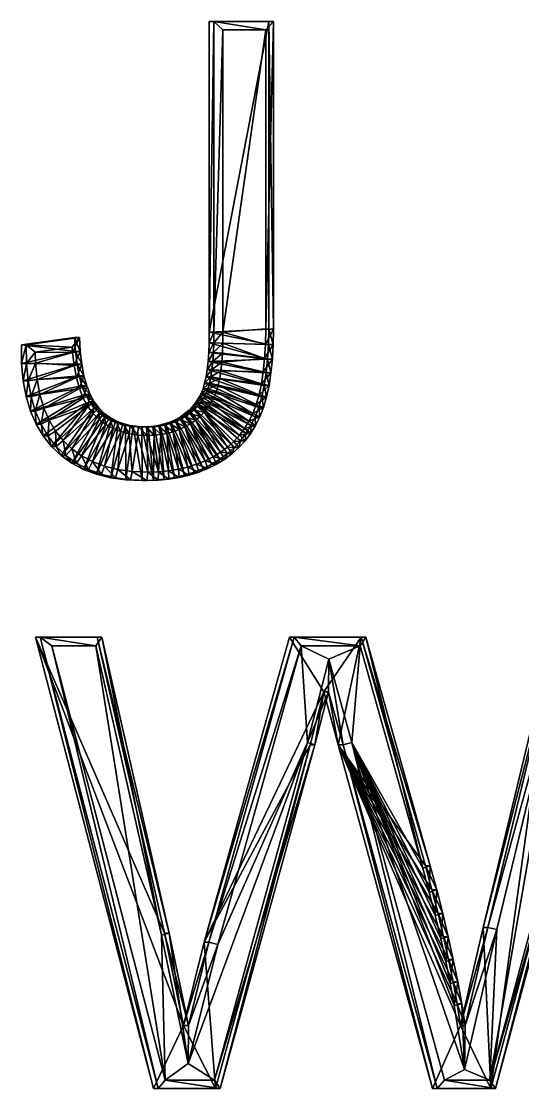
# Model space of a CAD drawing. Header units: metres. Extents: x -136 to 55, y -57 to 41.
# Drawn here: x -5.48 to 10.07, y 7.23 to 40.32 of the extents above; entities that cross this region are included whole.
import ezdxf

# ---------------------------------------------------------------- set-up
doc = ezdxf.new("R2010")
doc.units = ezdxf.units.M
doc.layers.get('0').update_dxf_attribs({"true_color": 0x57e057})

msp = doc.modelspace()

# ---------------------------------------------------------------- meshes
at = {"color": 74, "true_color": 0x58b11a}
mesh = msp.add_polyface(dxfattribs=at)
corners = [(2.188, 30.297, -0.37), (2.197, 30.782, -0.371), (2.334, 30.297, 1.152), (2.343, 30.782, 1.151), (2.197, 40.321, -0.371), (2.343, 40.321, 1.151), (0.349, 40.321, -0.193), (0.496, 40.321, 1.329), (0.349, 30.683, -0.193), (0.496, 30.683, 1.329), (0.345, 30.353, -0.192), (0.492, 30.353, 1.329), (2.334, 30.297, 1.152), (2.343, 30.782, 1.151), (2.343, 40.321, 1.151), (0.496, 40.321, 1.329), (0.496, 30.683, 1.329), (0.492, 30.353, 1.329), (2.095, 30.306, 1.394), (2.103, 30.785, 1.393), (2.103, 40.059, 1.393), (0.777, 40.059, 1.521), (0.777, 30.682, 1.521), (0.773, 30.346, 1.521)]
mesh.append_faces([[corners[k] for k in face] for face in [(4, 8, 6)]], dxfattribs={"vtx0": -1, "color": 74})
mesh.append_faces([[corners[k] for k in face] for face in [(1, 8, 4), (0, 8, 1)]], dxfattribs={"vtx0": -1, "vtx1": -1, "color": 74})
mesh.append_faces([[corners[k] for k in face] for face in [(18, 22, 23)]], dxfattribs={"vtx0": -1, "vtx2": -1, "color": 74})
mesh.append_faces([[corners[k] for k in face] for face in [(0, 1, 2), (1, 4, 3), (4, 6, 5), (6, 8, 7), (8, 10, 9), (2, 3, 12), (3, 5, 13), (5, 7, 14), (7, 9, 15), (9, 11, 16), (12, 13, 18), (13, 14, 19), (14, 15, 20), (15, 16, 21), (16, 17, 22)]], dxfattribs={"vtx1": -1, "color": 74})
mesh.append_faces([[corners[k] for k in face] for face in [(19, 20, 22), (18, 19, 22)]], dxfattribs={"vtx1": -1, "vtx2": -1, "color": 74})
mesh.append_faces([[corners[k] for k in face] for face in [(1, 3, 2), (4, 5, 3), (6, 7, 5), (8, 9, 7), (10, 11, 9), (3, 13, 12), (5, 14, 13), (7, 15, 14), (9, 16, 15), (11, 17, 16), (13, 19, 18), (14, 20, 19), (15, 21, 20), (16, 22, 21), (17, 23, 22), (20, 21, 22)]], dxfattribs={"vtx2": -1, "color": 74})
mesh = msp.add_polyface(dxfattribs=at)
corners = [(2.162, 29.843, -0.367), (2.188, 30.297, -0.37), (2.309, 29.843, 1.154), (2.334, 30.297, 1.152), (0.345, 30.353, -0.192), (0.334, 30.049, -0.191), (0.492, 30.353, 1.329), (0.48, 30.049, 1.33), (0.314, 29.773, -0.189), (-3.795, 30.082, 0.206), (-3.824, 30.517, 0.209), (-3.649, 30.082, 1.728), (-3.677, 30.517, 1.731), (-5.476, 30.288, 0.368), (-5.329, 30.288, 1.89), (-5.466, 29.713, 0.367), (2.309, 29.843, 1.154), (2.334, 30.297, 1.152), (0.492, 30.353, 1.329), (0.48, 30.049, 1.33), (0.461, 29.773, 1.332), (-3.649, 30.082, 1.728), (-3.677, 30.517, 1.731), (-5.329, 30.288, 1.89), (-5.319, 29.713, 1.889), (2.069, 29.864, 1.397), (2.095, 30.306, 1.394), (0.773, 30.346, 1.521), (0.761, 30.035, 1.522), (-3.888, 30.057, 1.97), (-3.898, 30.219, 1.971), (-5.044, 30.06, 2.081), (-5.319, 29.713, 1.889), (0.349, 30.683, -0.193)]
mesh.append_faces([[corners[k] for k in face] for face in [(9, 13, 10)]], dxfattribs={"vtx0": -1, "color": 74})
mesh.append_faces([[corners[k] for k in face] for face in [(0, 4, 1)]], dxfattribs={"vtx0": -1, "vtx1": -1, "color": 74})
mesh.append_faces([[corners[k] for k in face] for face in [(25, 27, 28), (9, 15, 13), (1, 4, 33), (0, 5, 4)]], dxfattribs={"vtx0": -1, "vtx2": -1, "color": 74})
mesh.append_faces([[corners[k] for k in face] for face in [(0, 1, 2), (4, 5, 6), (5, 8, 7), (9, 10, 11), (10, 13, 12), (13, 15, 14), (2, 3, 16), (6, 7, 18), (7, 20, 19), (11, 12, 21), (12, 14, 22), (14, 24, 23), (16, 17, 25), (18, 19, 27), (21, 22, 29), (22, 23, 30), (23, 32, 31)]], dxfattribs={"vtx1": -1, "color": 74})
mesh.append_faces([[corners[k] for k in face] for face in [(25, 26, 27)]], dxfattribs={"vtx1": -1, "vtx2": -1, "color": 74})
mesh.append_faces([[corners[k] for k in face] for face in [(1, 3, 2), (5, 7, 6), (10, 12, 11), (13, 14, 12), (3, 17, 16), (7, 19, 18), (12, 22, 21), (14, 23, 22), (17, 26, 25), (19, 28, 27), (22, 30, 29), (23, 31, 30), (29, 30, 31)]], dxfattribs={"vtx2": -1, "color": 74})
mesh = msp.add_polyface(dxfattribs=at)
corners = [(-5.466, 29.713, 0.367), (-5.415, 29.179, 0.362), (-5.319, 29.713, 1.889), (-5.268, 29.179, 1.884), (0.314, 29.773, -0.189), (0.287, 29.522, -0.187), (0.461, 29.773, 1.332), (0.252, 29.299, -0.183), (0.433, 29.522, 1.335), (0.398, 29.299, 1.338), (0.209, 29.102, -0.179), (0.355, 29.102, 1.342), (-3.681, 29.335, 0.195), (-3.534, 29.335, 1.717), (-3.448, 29.023, 1.708), (-3.748, 29.688, 0.202), (-3.601, 29.688, 1.723), (-3.795, 30.082, 0.206), (-3.649, 30.082, 1.728), (-5.329, 30.288, 1.89), (-5.319, 29.713, 1.889), (-5.268, 29.179, 1.884), (-3.534, 29.335, 1.717), (-3.448, 29.023, 1.708), (-3.601, 29.688, 1.723), (-3.649, 30.082, 1.728), (-5.329, 30.288, 1.89), (-5.038, 29.728, 2.081), (-4.989, 29.217, 2.076), (-3.767, 29.275, 1.959), (-3.675, 28.94, 1.95), (-3.838, 29.647, 1.965), (-3.888, 30.057, 1.97), (-5.044, 30.06, 2.081)]
mesh.append_faces([[corners[k] for k in face] for face in [(15, 0, 17), (12, 1, 15)]], dxfattribs={"vtx0": -1, "vtx1": -1, "color": 74})
mesh.append_faces([[corners[k] for k in face] for face in [(32, 33, 27), (31, 27, 28), (15, 1, 0)]], dxfattribs={"vtx0": -1, "vtx2": -1, "color": 74})
mesh.append_faces([[corners[k] for k in face] for face in [(0, 1, 2), (4, 5, 6), (5, 7, 8), (7, 10, 9), (12, 15, 13), (15, 17, 16), (2, 3, 20), (13, 16, 22), (16, 18, 24), (20, 21, 27), (22, 24, 29), (24, 25, 31)]], dxfattribs={"vtx1": -1, "color": 74})
mesh.append_faces([[corners[k] for k in face] for face in [(31, 32, 27), (29, 31, 28)]], dxfattribs={"vtx1": -1, "vtx2": -1, "color": 74})
mesh.append_faces([[corners[k] for k in face] for face in [(1, 3, 2), (7, 9, 8), (10, 11, 9), (12, 13, 14), (15, 16, 13), (17, 18, 16), (0, 2, 19), (3, 21, 20), (13, 22, 23), (16, 24, 22), (18, 25, 24), (2, 20, 26), (21, 28, 27), (22, 29, 30), (24, 31, 29), (25, 32, 31), (20, 27, 33)]], dxfattribs={"vtx2": -1, "color": 74})
mesh = msp.add_polyface(dxfattribs=at)
corners = [(2.119, 29.422, -0.363), (2.265, 29.422, 1.158), (2.205, 29.033, 1.164), (2.162, 29.843, -0.367), (2.309, 29.843, 1.154), (0.314, 29.773, -0.189), (0.461, 29.773, 1.332), (0.48, 30.049, 1.33), (0.287, 29.522, -0.187), (0.433, 29.522, 1.335), (2.205, 29.033, 1.164), (2.265, 29.422, 1.158), (2.309, 29.843, 1.154), (0.461, 29.773, 1.332), (0.48, 30.049, 1.33), (0.433, 29.522, 1.335), (0.398, 29.299, 1.338), (0.398, 29.299, 1.338), (0.355, 29.102, 1.342), (0.355, 29.102, 1.342), (1.969, 29.082, 1.406), (2.027, 29.456, 1.401), (2.069, 29.864, 1.397), (0.761, 30.035, 1.522), (0.741, 29.749, 1.524), (0.713, 29.488, 1.527), (0.676, 29.25, 1.531), (0.334, 30.049, -0.191), (2.058, 29.033, -0.357), (0.252, 29.299, -0.183)]
mesh.append_faces([[corners[k] for k in face] for face in [(0, 5, 3), (28, 8, 0)]], dxfattribs={"vtx0": -1, "vtx1": -1, "color": 74})
mesh.append_faces([[corners[k] for k in face] for face in [(22, 23, 24), (21, 24, 25), (20, 25, 26), (3, 5, 27), (0, 8, 5), (28, 29, 8)]], dxfattribs={"vtx0": -1, "vtx2": -1, "color": 74})
mesh.append_faces([[corners[k] for k in face] for face in [(0, 3, 1), (2, 1, 10), (1, 4, 11), (6, 9, 13), (9, 16, 15), (16, 18, 17), (10, 11, 20), (11, 12, 21), (14, 13, 23), (13, 15, 24), (15, 17, 25), (17, 19, 26)]], dxfattribs={"vtx1": -1, "color": 74})
mesh.append_faces([[corners[k] for k in face] for face in [(21, 22, 24), (20, 21, 25)]], dxfattribs={"vtx1": -1, "vtx2": -1, "color": 74})
mesh.append_faces([[corners[k] for k in face] for face in [(0, 1, 2), (3, 4, 1), (5, 6, 7), (8, 9, 6), (1, 11, 10), (4, 12, 11), (6, 13, 14), (9, 15, 13), (16, 17, 15), (18, 19, 17), (11, 21, 20), (12, 22, 21), (13, 24, 23), (15, 25, 24), (17, 26, 25)]], dxfattribs={"vtx2": -1, "color": 74})
mesh = msp.add_polyface(dxfattribs=at)
corners = [(-5.415, 29.179, 0.362), (-5.322, 28.688, 0.353), (-5.268, 29.179, 1.884), (-5.176, 28.688, 1.875), (-5.188, 28.239, 0.34), (-5.042, 28.239, 1.862), (-5.013, 27.831, 0.324), (-3.49, 28.752, 0.177), (-3.595, 29.023, 0.187), (-3.343, 28.752, 1.698), (-3.448, 29.023, 1.708), (-3.681, 29.335, 0.195), (-5.268, 29.179, 1.884), (-5.176, 28.688, 1.875), (-5.042, 28.239, 1.862), (-4.866, 27.831, 1.845), (-3.534, 29.335, 1.717), (-3.448, 29.023, 1.708), (-4.989, 29.217, 2.076), (-4.901, 28.75, 2.068), (-4.775, 28.329, 2.056), (-4.866, 27.831, 1.845), (-4.613, 27.951, 2.04), (-3.343, 28.752, 1.698), (-3.559, 28.641, 1.939), (-3.418, 28.379, 1.925), (-3.675, 28.94, 1.95), (-3.534, 29.335, 1.717), (-3.767, 29.275, 1.959), (-3.366, 28.522, 0.165)]
mesh.append_faces([[corners[k] for k in face] for face in [(8, 1, 11), (7, 4, 8), (29, 6, 7)]], dxfattribs={"vtx0": -1, "vtx1": -1, "color": 74})
mesh.append_faces([[corners[k] for k in face] for face in [(28, 18, 19), (26, 19, 20), (24, 20, 22), (11, 1, 0), (8, 4, 1), (7, 6, 4)]], dxfattribs={"vtx0": -1, "vtx2": -1, "color": 74})
mesh.append_faces([[corners[k] for k in face] for face in [(0, 1, 2), (1, 4, 3), (4, 6, 5), (7, 8, 9), (8, 11, 10), (2, 3, 12), (3, 5, 13), (5, 15, 14), (10, 16, 17), (12, 13, 18), (13, 14, 19), (14, 21, 20), (23, 17, 24), (17, 27, 26)]], dxfattribs={"vtx1": -1, "color": 74})
mesh.append_faces([[corners[k] for k in face] for face in [(26, 28, 19), (24, 26, 20), (25, 24, 22)]], dxfattribs={"vtx1": -1, "vtx2": -1, "color": 74})
mesh.append_faces([[corners[k] for k in face] for face in [(1, 3, 2), (4, 5, 3), (8, 10, 9), (3, 13, 12), (5, 14, 13), (13, 19, 18), (14, 20, 19), (21, 22, 20), (23, 24, 25), (17, 26, 24)]], dxfattribs={"vtx2": -1, "color": 74})
mesh = msp.add_polyface(dxfattribs=at)
corners = [(0.209, 29.102, -0.179), (0.158, 28.932, -0.174), (0.355, 29.102, 1.342), (0.305, 28.932, 1.347), (0.097, 28.78, -0.168), (0.244, 28.78, 1.353), (0.023, 28.637, -0.161), (0.17, 28.637, 1.36), (-0.063, 28.504, -0.153), (0.083, 28.504, 1.368), (-0.163, 28.38, -0.143), (-0.017, 28.38, 1.378), (0.355, 29.102, 1.342), (0.305, 28.932, 1.347), (0.244, 28.78, 1.353), (0.17, 28.637, 1.36), (0.083, 28.504, 1.368), (-0.017, 28.38, 1.378), (-0.129, 28.265, 1.389), (0.629, 29.036, 1.535), (0.676, 29.25, 1.531), (0.572, 28.845, 1.541), (0.502, 28.67, 1.547), (0.416, 28.505, 1.556), (0.315, 28.35, 1.565), (0.199, 28.205, 1.577), (-0.129, 28.265, 1.389), (0.069, 28.072, 1.589), (-0.254, 28.16, 1.401), (-0.075, 27.951, 1.603), (1.642, 27.795, -0.317), (1.49, 27.548, -0.303)]
mesh.append_faces([[corners[k] for k in face] for face in [(30, 6, 4), (31, 8, 6)]], dxfattribs={"vtx0": -1, "vtx2": -1, "color": 74})
mesh.append_faces([[corners[k] for k in face] for face in [(0, 1, 2), (1, 4, 3), (4, 6, 5), (6, 8, 7), (8, 10, 9), (2, 3, 12), (3, 5, 13), (5, 7, 14), (7, 9, 15), (9, 11, 16), (11, 18, 17), (12, 13, 19), (13, 14, 21), (14, 15, 22), (15, 16, 23), (16, 17, 24), (17, 26, 25)]], dxfattribs={"vtx1": -1, "color": 74})
mesh.append_faces([[corners[k] for k in face] for face in [(1, 3, 2), (4, 5, 3), (6, 7, 5), (8, 9, 7), (10, 11, 9), (3, 13, 12), (5, 14, 13), (7, 15, 14), (9, 16, 15), (11, 17, 16), (12, 19, 20), (13, 21, 19), (14, 22, 21), (15, 23, 22), (16, 24, 23), (17, 25, 24), (26, 27, 25), (28, 29, 27)]], dxfattribs={"vtx2": -1, "color": 74})
mesh = msp.add_polyface(dxfattribs=at)
corners = [(1.773, 28.061, -0.33), (1.885, 28.353, -0.341), (1.919, 28.061, 1.192), (2.032, 28.353, 1.181), (1.98, 28.677, -0.35), (2.127, 28.677, 1.172), (2.058, 29.033, -0.357), (2.205, 29.033, 1.164), (2.119, 29.422, -0.363), (1.919, 28.061, 1.192), (2.032, 28.353, 1.181), (2.127, 28.677, 1.172), (2.205, 29.033, 1.164), (1.701, 28.167, 1.432), (1.581, 27.922, 1.444), (1.806, 28.437, 1.422), (1.895, 28.742, 1.413), (1.969, 29.082, 1.406), (0.676, 29.25, 1.531), (0.629, 29.036, 1.535), (0.572, 28.845, 1.541), (0.502, 28.67, 1.547), (0.416, 28.505, 1.556), (1.442, 27.695, 1.457), (0.315, 28.35, 1.565), (0.252, 29.299, -0.183), (0.209, 29.102, -0.179), (0.158, 28.932, -0.174), (0.097, 28.78, -0.168), (1.642, 27.795, -0.317)]
mesh.append_faces([[corners[k] for k in face] for face in [(4, 25, 6), (1, 26, 4), (0, 27, 1), (29, 28, 0)]], dxfattribs={"vtx0": -1, "vtx1": -1, "color": 74})
mesh.append_faces([[corners[k] for k in face] for face in [(16, 18, 19), (15, 19, 20), (13, 20, 21), (14, 21, 22), (23, 22, 24), (4, 26, 25), (1, 27, 26), (0, 28, 27)]], dxfattribs={"vtx0": -1, "vtx2": -1, "color": 74})
mesh.append_faces([[corners[k] for k in face] for face in [(0, 1, 2), (1, 4, 3), (4, 6, 5), (6, 8, 7), (2, 3, 9), (3, 5, 10), (5, 7, 11), (9, 10, 13), (10, 11, 15), (11, 12, 16)]], dxfattribs={"vtx1": -1, "color": 74})
mesh.append_faces([[corners[k] for k in face] for face in [(16, 17, 18), (15, 16, 19), (13, 15, 20), (14, 13, 21), (23, 14, 22)]], dxfattribs={"vtx1": -1, "vtx2": -1, "color": 74})
mesh.append_faces([[corners[k] for k in face] for face in [(1, 3, 2), (4, 5, 3), (6, 7, 5), (3, 10, 9), (5, 11, 10), (7, 12, 11), (9, 13, 14), (10, 15, 13), (11, 16, 15), (12, 17, 16)]], dxfattribs={"vtx2": -1, "color": 74})
mesh = msp.add_polyface(dxfattribs=at)
corners = [(-0.163, 28.38, -0.143), (-0.275, 28.265, -0.133), (-0.017, 28.38, 1.378), (-0.129, 28.265, 1.389), (-0.401, 28.16, -0.121), (-0.254, 28.16, 1.401), (-0.539, 28.064, -0.107), (-0.392, 28.064, 1.414), (-2.883, 28.045, 0.119), (-3.061, 28.177, 0.136), (-2.737, 28.045, 1.64), (-2.915, 28.177, 1.657), (-3.222, 28.333, 0.151), (-3.076, 28.333, 1.673), (-3.366, 28.522, 0.165), (-3.219, 28.522, 1.686), (-3.49, 28.752, 0.177), (-3.343, 28.752, 1.698), (-0.129, 28.265, 1.389), (-0.017, 28.38, 1.378), (-0.254, 28.16, 1.401), (-0.392, 28.064, 1.414), (-0.541, 27.979, 1.429), (-2.737, 28.045, 1.64), (-2.915, 28.177, 1.657), (-3.076, 28.333, 1.673), (-3.219, 28.522, 1.686), (-3.343, 28.752, 1.698), (-3.448, 29.023, 1.708), (-3.448, 29.023, 1.708), (0.069, 28.072, 1.589), (-0.075, 27.951, 1.603), (-3.063, 27.976, 1.891), (-3.25, 28.158, 1.909), (-3.418, 28.379, 1.925)]
mesh.append_faces([[corners[k] for k in face] for face in [(0, 1, 2), (1, 4, 3), (4, 6, 5), (8, 9, 10), (9, 12, 11), (12, 14, 13), (14, 16, 15), (3, 5, 18), (5, 7, 20), (7, 22, 21), (10, 11, 23), (11, 13, 24), (13, 15, 25), (15, 17, 26), (17, 28, 27), (18, 20, 30), (20, 21, 31), (24, 25, 32), (25, 26, 33), (26, 27, 34)]], dxfattribs={"vtx1": -1, "color": 74})
mesh.append_faces([[corners[k] for k in face] for face in [(1, 3, 2), (4, 5, 3), (6, 7, 5), (9, 11, 10), (12, 13, 11), (14, 15, 13), (16, 17, 15), (3, 18, 19), (5, 20, 18), (7, 21, 20), (11, 24, 23), (13, 25, 24), (15, 26, 25), (17, 27, 26), (28, 29, 27), (25, 33, 32), (26, 34, 33)]], dxfattribs={"vtx2": -1, "color": 74})
mesh = msp.add_polyface(dxfattribs=at)
corners = [(-5.013, 27.831, 0.324), (-4.866, 27.831, 1.845), (-5.042, 28.239, 1.862), (-4.796, 27.466, 0.303), (-4.65, 27.466, 1.824), (-4.538, 27.143, 0.278), (-4.392, 27.143, 1.799), (-4.242, 26.862, 0.249), (-4.095, 26.862, 1.771), (-3.91, 26.624, 0.217), (-3.764, 26.624, 1.739), (-3.544, 26.43, 0.182), (-4.866, 27.831, 1.845), (-5.042, 28.239, 1.862), (-4.65, 27.466, 1.824), (-4.392, 27.143, 1.799), (-4.095, 26.862, 1.771), (-3.764, 26.624, 1.739), (-3.397, 26.43, 1.704), (-4.613, 27.951, 2.04), (-4.414, 27.616, 2.021), (-4.179, 27.321, 1.998), (-3.908, 27.065, 1.972), (-3.606, 26.848, 1.943), (-3.418, 28.379, 1.925), (-3.25, 28.158, 1.909), (-3.366, 28.522, 0.165), (-3.222, 28.333, 0.151), (-3.061, 28.177, 0.136)]
mesh.append_faces([[corners[k] for k in face] for face in [(27, 5, 26)]], dxfattribs={"vtx0": -1, "vtx1": -1, "color": 74})
mesh.append_faces([[corners[k] for k in face] for face in [(24, 19, 20), (24, 20, 21), (25, 21, 22), (26, 3, 0), (26, 5, 3), (27, 7, 5), (28, 9, 7)]], dxfattribs={"vtx0": -1, "vtx2": -1, "color": 74})
mesh.append_faces([[corners[k] for k in face] for face in [(0, 3, 1), (3, 5, 4), (5, 7, 6), (7, 9, 8), (9, 11, 10), (1, 4, 12), (4, 6, 14), (6, 8, 15), (8, 10, 16), (10, 18, 17), (12, 14, 19), (14, 15, 20), (15, 16, 21), (16, 17, 22)]], dxfattribs={"vtx1": -1, "color": 74})
mesh.append_faces([[corners[k] for k in face] for face in [(0, 1, 2), (3, 4, 1), (5, 6, 4), (7, 8, 6), (9, 10, 8), (1, 12, 13), (4, 14, 12), (6, 15, 14), (8, 16, 15), (10, 17, 16), (14, 20, 19), (15, 21, 20), (16, 22, 21), (17, 23, 22)]], dxfattribs={"vtx2": -1, "color": 74})
mesh = msp.add_polyface(dxfattribs=at)
corners = [(-0.12, 26.343, -0.148), (0.162, 26.456, -0.175), (0.026, 26.343, 1.374), (0.308, 26.456, 1.347), (0.431, 26.591, -0.201), (0.577, 26.591, 1.321), (0.683, 26.745, -0.225), (0.83, 26.745, 1.297), (0.915, 26.917, -0.247), (0.026, 26.343, 1.374), (-0.269, 26.25, 1.402), (0.308, 26.456, 1.347), (0.577, 26.591, 1.321), (0.83, 26.745, 1.297), (-0.04, 26.59, 1.6), (0.223, 26.696, 1.574), (0.472, 26.82, 1.55), (0.705, 26.962, 1.528), (-0.233, 27.842, 1.618), (-0.075, 27.951, 1.603), (1.286, 27.487, 1.472), (0.315, 28.35, 1.565), (0.199, 28.205, 1.577), (1.111, 27.295, 1.489), (0.918, 27.121, 1.507), (0.069, 28.072, 1.589), (1.127, 27.109, -0.268), (-0.063, 28.504, -0.153), (1.319, 27.319, -0.286), (-0.163, 28.38, -0.143), (-0.275, 28.265, -0.133), (-0.401, 28.16, -0.121), (-0.539, 28.064, -0.107)]
mesh.append_faces([[corners[k] for k in face] for face in [(19, 17, 25), (26, 27, 28), (8, 29, 26), (6, 30, 8), (4, 31, 6), (1, 32, 4)]], dxfattribs={"vtx0": -1, "vtx1": -1, "color": 74})
mesh.append_faces([[corners[k] for k in face] for face in [(18, 15, 16), (19, 16, 17), (20, 21, 22), (24, 22, 25), (26, 29, 27), (8, 30, 29), (6, 31, 30)]], dxfattribs={"vtx0": -1, "vtx2": -1, "color": 74})
mesh.append_faces([[corners[k] for k in face] for face in [(0, 1, 2), (1, 4, 3), (4, 6, 5), (6, 8, 7), (2, 3, 9), (3, 5, 11), (5, 7, 12), (9, 11, 14), (11, 12, 15), (12, 13, 16)]], dxfattribs={"vtx1": -1, "color": 74})
mesh.append_faces([[corners[k] for k in face] for face in [(19, 18, 16), (23, 20, 22), (24, 23, 22), (17, 24, 25)]], dxfattribs={"vtx1": -1, "vtx2": -1, "color": 74})
mesh.append_faces([[corners[k] for k in face] for face in [(1, 3, 2), (4, 5, 3), (6, 7, 5), (2, 9, 10), (3, 11, 9), (5, 12, 11), (7, 13, 12), (11, 15, 14), (12, 16, 15), (13, 17, 16)]], dxfattribs={"vtx2": -1, "color": 74})
mesh = msp.add_polyface(dxfattribs=at)
corners = [(0.915, 26.917, -0.247), (1.062, 26.917, 1.274), (0.83, 26.745, 1.297), (1.127, 27.109, -0.268), (1.274, 27.109, 1.254), (1.319, 27.319, -0.286), (1.465, 27.319, 1.235), (1.49, 27.548, -0.303), (1.637, 27.548, 1.219), (1.642, 27.795, -0.317), (1.788, 27.795, 1.204), (1.773, 28.061, -0.33), (1.919, 28.061, 1.192), (0.83, 26.745, 1.297), (1.062, 26.917, 1.274), (1.274, 27.109, 1.254), (1.465, 27.319, 1.235), (1.637, 27.548, 1.219), (1.788, 27.795, 1.204), (1.919, 28.061, 1.192), (0.705, 26.962, 1.528), (0.918, 27.121, 1.507), (1.111, 27.295, 1.489), (1.286, 27.487, 1.472), (1.442, 27.695, 1.457), (1.581, 27.922, 1.444), (0.315, 28.35, 1.565), (0.023, 28.637, -0.161), (-0.063, 28.504, -0.153)]
mesh.append_faces([[corners[k] for k in face] for face in [(7, 27, 9), (5, 28, 7)]], dxfattribs={"vtx0": -1, "vtx1": -1, "color": 74})
mesh.append_faces([[corners[k] for k in face] for face in [(0, 3, 1), (3, 5, 4), (5, 7, 6), (7, 9, 8), (9, 11, 10), (2, 1, 13), (1, 4, 14), (4, 6, 15), (6, 8, 16), (8, 10, 17), (10, 12, 18), (13, 14, 20), (14, 15, 21), (15, 16, 22), (16, 17, 23), (17, 18, 24), (18, 19, 25)]], dxfattribs={"vtx1": -1, "color": 74})
mesh.append_faces([[corners[k] for k in face] for face in [(23, 24, 26)]], dxfattribs={"vtx1": -1, "vtx2": -1, "color": 74})
mesh.append_faces([[corners[k] for k in face] for face in [(0, 1, 2), (3, 4, 1), (5, 6, 4), (7, 8, 6), (9, 10, 8), (11, 12, 10), (1, 14, 13), (4, 15, 14), (6, 16, 15), (8, 17, 16), (10, 18, 17), (12, 19, 18), (14, 21, 20), (15, 22, 21), (16, 23, 22), (17, 24, 23), (18, 25, 24)]], dxfattribs={"vtx2": -1, "color": 74})
mesh = msp.add_polyface(dxfattribs=at)
corners = [(-3.544, 26.43, 0.182), (-3.397, 26.43, 1.704), (-3.764, 26.624, 1.739), (-3.142, 26.279, 0.143), (-2.995, 26.279, 1.665), (-2.705, 26.171, 0.101), (-2.558, 26.171, 1.623), (-2.689, 27.936, 0.1), (-2.883, 28.045, 0.119), (-2.542, 27.936, 1.621), (-2.737, 28.045, 1.64), (-3.397, 26.43, 1.704), (-3.764, 26.624, 1.739), (-2.995, 26.279, 1.665), (-2.558, 26.171, 1.623), (-2.737, 28.045, 1.64), (-2.542, 27.936, 1.621), (-3.606, 26.848, 1.943), (-3.269, 26.67, 1.911), (-2.897, 26.53, 1.875), (-2.488, 26.429, 1.835), (-2.857, 27.824, 1.871), (-2.633, 27.699, 1.849), (-2.915, 28.177, 1.657), (-3.063, 27.976, 1.891), (-3.25, 28.158, 1.909), (-3.418, 28.379, 1.925), (-4.179, 27.321, 1.998), (-3.908, 27.065, 1.972), (-2.391, 27.603, 1.826), (-3.061, 28.177, 0.136), (-4.242, 26.862, 0.249), (-3.222, 28.333, 0.151), (-3.91, 26.624, 0.217), (-2.477, 27.852, 0.079)]
mesh.append_faces([[corners[k] for k in face] for face in [(30, 31, 32), (8, 33, 30), (7, 0, 8), (34, 3, 7)]], dxfattribs={"vtx0": -1, "vtx1": -1, "color": 74})
mesh.append_faces([[corners[k] for k in face] for face in [(24, 28, 17), (21, 17, 18), (22, 18, 19), (8, 0, 33), (7, 3, 0), (34, 5, 3)]], dxfattribs={"vtx0": -1, "vtx2": -1, "color": 74})
mesh.append_faces([[corners[k] for k in face] for face in [(0, 3, 1), (3, 5, 4), (7, 8, 9), (1, 4, 11), (4, 6, 13), (12, 11, 17), (11, 13, 18), (13, 14, 19), (15, 23, 21)]], dxfattribs={"vtx1": -1, "color": 74})
mesh.append_faces([[corners[k] for k in face] for face in [(25, 26, 27), (24, 25, 28), (21, 24, 17), (22, 21, 18), (29, 22, 19)]], dxfattribs={"vtx1": -1, "vtx2": -1, "color": 74})
mesh.append_faces([[corners[k] for k in face] for face in [(0, 1, 2), (3, 4, 1), (5, 6, 4), (8, 10, 9), (1, 11, 12), (4, 13, 11), (6, 14, 13), (10, 15, 16), (11, 18, 17), (13, 19, 18), (14, 20, 19), (15, 21, 22), (23, 24, 21)]], dxfattribs={"vtx2": -1, "color": 74})
mesh = msp.add_polyface(dxfattribs=at)
corners = [(-0.539, 28.064, -0.107), (-0.687, 27.979, -0.093), (-0.392, 28.064, 1.414), (-0.541, 27.979, 1.429), (-0.844, 27.907, -0.078), (-0.697, 27.907, 1.444), (-1.008, 27.848, -0.062), (-0.861, 27.848, 1.459), (-1.18, 27.803, -0.046), (-1.033, 27.803, 1.476), (-1.359, 27.77, -0.028), (-1.213, 27.77, 1.493), (-0.541, 27.979, 1.429), (-0.392, 28.064, 1.414), (-0.697, 27.907, 1.444), (-0.861, 27.848, 1.459), (-1.033, 27.803, 1.476), (-1.213, 27.77, 1.493), (-0.233, 27.842, 1.618), (-0.075, 27.951, 1.603), (-0.401, 27.745, 1.634), (-0.578, 27.664, 1.651), (-0.763, 27.598, 1.669), (-0.956, 27.547, 1.688), (-1.155, 27.511, 1.707), (-0.04, 26.59, 1.6), (0.223, 26.696, 1.574), (0.431, 26.591, -0.201), (-0.401, 28.16, -0.121), (0.162, 26.456, -0.175), (-0.12, 26.343, -0.148), (-0.415, 26.25, -0.119), (-0.723, 26.178, -0.089)]
mesh.append_faces([[corners[k] for k in face] for face in [(27, 0, 28), (29, 1, 0), (30, 4, 1), (31, 6, 4), (32, 8, 6)]], dxfattribs={"vtx0": -1, "vtx2": -1, "color": 74})
mesh.append_faces([[corners[k] for k in face] for face in [(0, 1, 2), (1, 4, 3), (4, 6, 5), (6, 8, 7), (8, 10, 9), (3, 5, 12), (5, 7, 14), (7, 9, 15), (9, 11, 16), (13, 12, 18), (12, 14, 20), (14, 15, 21), (15, 16, 22), (16, 17, 23)]], dxfattribs={"vtx1": -1, "color": 74})
mesh.append_faces([[corners[k] for k in face] for face in [(20, 21, 25), (18, 20, 26)]], dxfattribs={"vtx1": -1, "vtx2": -1, "color": 74})
mesh.append_faces([[corners[k] for k in face] for face in [(1, 3, 2), (4, 5, 3), (6, 7, 5), (8, 9, 7), (10, 11, 9), (3, 12, 13), (5, 14, 12), (7, 15, 14), (9, 16, 15), (11, 17, 16), (13, 18, 19), (12, 20, 18), (14, 21, 20), (15, 22, 21), (16, 23, 22), (17, 24, 23)]], dxfattribs={"vtx2": -1, "color": 74})
mesh = msp.add_polyface(dxfattribs=at)
corners = [(-2.705, 26.171, 0.101), (-2.233, 26.106, 0.056), (-2.558, 26.171, 1.623), (-2.086, 26.106, 1.577), (-1.725, 26.085, 0.007), (-1.579, 26.085, 1.528), (-1.378, 26.095, -0.026), (-1.232, 26.095, 1.495), (-2.558, 26.171, 1.623), (-2.086, 26.106, 1.577), (-1.579, 26.085, 1.528), (-1.232, 26.095, 1.495), (-2.488, 26.429, 1.835), (-2.042, 26.367, 1.792), (-1.556, 26.347, 1.746), (-1.227, 26.357, 1.714), (-1.596, 27.744, 1.53), (-1.576, 27.482, 1.748), (-1.362, 27.489, 1.727), (-2.391, 27.603, 1.826), (-2.897, 26.53, 1.875), (-2.134, 27.535, 1.801), (-1.861, 27.495, 1.775), (-1.155, 27.511, 1.707), (-2.249, 27.792, 0.057), (-2.477, 27.852, 0.079), (-2.004, 27.756, 0.034), (-1.742, 27.744, 0.009), (-1.547, 27.751, -0.01), (-1.359, 27.77, -0.028), (-1.044, 26.126, -0.059)]
mesh.append_faces([[corners[k] for k in face] for face in [(24, 0, 25), (26, 1, 24), (27, 4, 26), (28, 6, 27), (6, 29, 30)]], dxfattribs={"vtx0": -1, "vtx1": -1, "color": 74})
mesh.append_faces([[corners[k] for k in face] for face in [(19, 20, 12), (21, 12, 13), (22, 13, 14), (17, 14, 15), (24, 1, 0), (26, 4, 1), (27, 6, 4)]], dxfattribs={"vtx0": -1, "vtx2": -1, "color": 74})
mesh.append_faces([[corners[k] for k in face] for face in [(0, 1, 2), (1, 4, 3), (4, 6, 5), (2, 3, 8), (3, 5, 9), (5, 7, 10), (8, 9, 12), (9, 10, 13), (10, 11, 14)]], dxfattribs={"vtx1": -1, "color": 74})
mesh.append_faces([[corners[k] for k in face] for face in [(21, 19, 12), (22, 21, 13), (17, 22, 14), (18, 17, 15), (23, 18, 15), (28, 29, 6)]], dxfattribs={"vtx1": -1, "vtx2": -1, "color": 74})
mesh.append_faces([[corners[k] for k in face] for face in [(1, 3, 2), (4, 5, 3), (6, 7, 5), (3, 9, 8), (5, 10, 9), (7, 11, 10), (9, 13, 12), (10, 14, 13), (11, 15, 14), (16, 17, 18)]], dxfattribs={"vtx2": -1, "color": 74})
mesh = msp.add_polyface(dxfattribs=at)
corners = [(-1.359, 27.77, -0.028), (-1.547, 27.751, -0.01), (-1.213, 27.77, 1.493), (-1.4, 27.751, 1.511), (-1.742, 27.744, 0.009), (-1.596, 27.744, 1.53), (-2.004, 27.756, 0.034), (-1.857, 27.756, 1.555), (-2.249, 27.792, 0.057), (-2.102, 27.792, 1.579), (-2.477, 27.852, 0.079), (-2.331, 27.852, 1.601), (-2.689, 27.936, 0.1), (-2.542, 27.936, 1.621), (-1.213, 27.77, 1.493), (-1.4, 27.751, 1.511), (-1.596, 27.744, 1.53), (-1.857, 27.756, 1.555), (-2.102, 27.792, 1.579), (-2.331, 27.852, 1.601), (-2.542, 27.936, 1.621), (-2.737, 28.045, 1.64), (-1.155, 27.511, 1.707), (-1.362, 27.489, 1.727), (-1.576, 27.482, 1.748), (-1.861, 27.495, 1.775), (-2.134, 27.535, 1.801), (-2.391, 27.603, 1.826), (-2.633, 27.699, 1.849), (-2.737, 28.045, 1.64)]
mesh.append_faces([[corners[k] for k in face] for face in [(0, 1, 2), (1, 4, 3), (4, 6, 5), (6, 8, 7), (8, 10, 9), (10, 12, 11), (2, 3, 14), (3, 5, 15), (5, 7, 16), (7, 9, 17), (9, 11, 18), (11, 13, 19), (13, 21, 20), (14, 15, 22), (15, 16, 23), (16, 17, 24), (17, 18, 25), (18, 19, 26), (19, 20, 27), (20, 29, 28)]], dxfattribs={"vtx1": -1, "color": 74})
mesh.append_faces([[corners[k] for k in face] for face in [(1, 3, 2), (4, 5, 3), (6, 7, 5), (8, 9, 7), (10, 11, 9), (12, 13, 11), (3, 15, 14), (5, 16, 15), (7, 17, 16), (9, 18, 17), (11, 19, 18), (13, 20, 19), (15, 23, 22), (17, 25, 24), (18, 26, 25), (19, 27, 26), (20, 28, 27)]], dxfattribs={"vtx2": -1, "color": 74})
mesh = msp.add_polyface(dxfattribs=at)
corners = [(-1.378, 26.095, -0.026), (-1.044, 26.126, -0.059), (-1.232, 26.095, 1.495), (-0.898, 26.126, 1.463), (-0.723, 26.178, -0.089), (-0.577, 26.178, 1.432), (-0.415, 26.25, -0.119), (-0.269, 26.25, 1.402), (-0.12, 26.343, -0.148), (0.026, 26.343, 1.374), (-1.232, 26.095, 1.495), (-0.898, 26.126, 1.463), (-0.577, 26.178, 1.432), (-0.269, 26.25, 1.402), (-1.227, 26.357, 1.714), (-0.909, 26.386, 1.683), (-0.606, 26.435, 1.654), (-0.316, 26.503, 1.626), (0.026, 26.343, 1.374), (-0.04, 26.59, 1.6), (-1.155, 27.511, 1.707), (-0.956, 27.547, 1.688), (-0.763, 27.598, 1.669), (-0.578, 27.664, 1.651), (-0.401, 27.745, 1.634), (0.223, 26.696, 1.574), (-0.687, 27.979, -0.093), (0.162, 26.456, -0.175), (-0.844, 27.907, -0.078), (-1.008, 27.848, -0.062), (-1.18, 27.803, -0.046), (-1.359, 27.77, -0.028)]
mesh.append_faces([[corners[k] for k in face] for face in [(8, 26, 27), (6, 28, 8), (4, 29, 6), (1, 30, 4)]], dxfattribs={"vtx0": -1, "vtx1": -1, "color": 74})
mesh.append_faces([[corners[k] for k in face] for face in [(20, 14, 15), (21, 15, 16), (22, 16, 17), (23, 17, 19), (24, 19, 25), (1, 31, 30)]], dxfattribs={"vtx0": -1, "vtx2": -1, "color": 74})
mesh.append_faces([[corners[k] for k in face] for face in [(0, 1, 2), (1, 4, 3), (4, 6, 5), (6, 8, 7), (2, 3, 10), (3, 5, 11), (5, 7, 12), (7, 9, 13), (10, 11, 14), (11, 12, 15), (12, 13, 16), (13, 18, 17)]], dxfattribs={"vtx1": -1, "color": 74})
mesh.append_faces([[corners[k] for k in face] for face in [(21, 20, 15), (22, 21, 16), (23, 22, 17)]], dxfattribs={"vtx1": -1, "vtx2": -1, "color": 74})
mesh.append_faces([[corners[k] for k in face] for face in [(1, 3, 2), (4, 5, 3), (6, 7, 5), (8, 9, 7), (3, 11, 10), (5, 12, 11), (7, 13, 12), (11, 15, 14), (12, 16, 15), (13, 17, 16), (18, 19, 17)]], dxfattribs={"vtx2": -1, "color": 74})
mesh = msp.add_polyface(dxfattribs=at)
corners = [(0.548, 7.229, 0.324), (3.478, 17.89, 0.042), (3.904, 19.535, 0.001), (4.354, 17.893, -0.042), (7.277, 7.229, -0.324), (9.081, 7.229, -0.497), (12.87, 21.225, -0.862), (11.018, 21.225, -0.684), (8.846, 12.224, -0.475), (8.143, 9.186, -0.407), (8.036, 9.855, -0.397), (7.913, 10.536, -0.385), (7.773, 11.23, -0.372), (7.618, 11.938, -0.357), (7.447, 12.658, -0.34), (7.259, 13.392, -0.322), (7.055, 14.139, -0.302), (5.063, 21.225, -0.111), (2.841, 21.225, 0.103), (0.194, 11.768, 0.358), (-0.443, 9.186, 0.42), (-1.037, 12.047, 0.477), (-3.129, 21.225, 0.678), (-5.04, 21.225, 0.862), (-1.382, 7.229, 0.51), (0.694, 7.229, 1.846), (3.625, 17.89, 1.564), (4.051, 19.535, 1.522), (4.501, 17.893, 1.479), (7.423, 7.229, 1.198), (9.227, 7.229, 1.024), (13.016, 21.225, 0.659), (11.164, 21.225, 0.838), (8.992, 12.224, 1.047), (8.289, 9.186, 1.114), (8.182, 9.855, 1.125), (8.059, 10.536, 1.137), (7.92, 11.23, 1.15), (7.765, 11.938, 1.165), (7.593, 12.658, 1.181), (7.405, 13.392, 1.199), (7.202, 14.139, 1.219), (5.21, 21.225, 1.411), (2.988, 21.225, 1.625), (0.34, 11.768, 1.88), (-0.296, 9.186, 1.941), (-0.89, 12.047, 1.998), (-2.983, 21.225, 2.2), (-4.893, 21.225, 2.384), (-1.235, 7.229, 2.031), (0.694, 7.229, 1.846), (3.625, 17.89, 1.564), (4.051, 19.535, 1.522), (4.501, 17.893, 1.479), (7.423, 7.229, 1.198), (9.227, 7.229, 1.024), (13.016, 21.225, 0.659), (11.164, 21.225, 0.838), (8.992, 12.224, 1.047), (8.289, 9.186, 1.114), (8.182, 9.855, 1.125), (8.059, 10.536, 1.137), (7.92, 11.23, 1.15), (7.765, 11.938, 1.165), (7.593, 12.658, 1.181), (7.405, 13.392, 1.199), (7.202, 14.139, 1.219), (5.21, 21.225, 1.411), (2.988, 21.225, 1.625), (0.34, 11.768, 1.88), (-0.296, 9.186, 1.941), (-0.89, 12.047, 1.998), (-2.983, 21.225, 2.2), (-4.893, 21.225, 2.384), (-1.235, 7.229, 2.031), (0.517, 7.491, 2.082), (3.394, 17.958, 1.805), (4.065, 20.548, 1.741), (4.773, 17.963, 1.672), (7.643, 7.491, 1.396), (9.049, 7.491, 1.261), (12.696, 20.963, 0.909), (11.39, 20.963, 1.035), (9.267, 12.164, 1.24), (8.263, 7.827, 1.336), (7.946, 9.81, 1.367), (7.824, 10.487, 1.379), (7.686, 11.176, 1.392), (7.531, 11.879, 1.407), (7.361, 12.595, 1.423), (7.174, 13.325, 1.441), (6.971, 14.068, 1.461), (5.033, 20.963, 1.647), (3.206, 20.963, 1.823), (0.613, 11.701, 2.073), (-0.297, 8.008, 2.16), (-1.124, 11.991, 2.24), (-3.17, 20.963, 2.437), (-4.534, 20.963, 2.568), (-1.013, 7.491, 2.229)]
mesh.append_faces([[corners[k] for k in face] for face in [(5, 7, 6)]], dxfattribs={"vtx0": -1, "color": 74})
mesh.append_faces([[corners[k] for k in face] for face in [(4, 9, 5), (3, 9, 4), (2, 17, 3), (1, 19, 2), (0, 19, 1), (24, 20, 0), (23, 20, 24)]], dxfattribs={"vtx0": -1, "vtx1": -1, "color": 74})
mesh.append_faces([[corners[k] for k in face] for face in [(80, 82, 83), (80, 83, 84), (95, 99, 75), (95, 75, 76), (93, 76, 77), (78, 84, 85), (78, 85, 86), (78, 86, 87), (78, 87, 88), (78, 88, 89), (78, 89, 90), (78, 90, 91), (78, 91, 92), (5, 8, 7), (5, 9, 8), (3, 10, 9), (3, 11, 10), (3, 12, 11), (3, 13, 12), (3, 14, 13), (3, 15, 14), (3, 16, 15), (3, 17, 16), (2, 18, 17), (2, 19, 18), (0, 20, 19), (23, 21, 20)]], dxfattribs={"vtx0": -1, "vtx2": -1, "color": 74})
mesh.append_faces([[corners[k] for k in face] for face in [(0, 1, 25), (1, 2, 26), (2, 3, 27), (3, 4, 28), (4, 5, 29), (5, 6, 30), (6, 7, 31), (7, 8, 32), (8, 9, 33), (9, 10, 34), (10, 11, 35), (11, 12, 36), (12, 13, 37), (13, 14, 38), (14, 15, 39), (15, 16, 40), (16, 17, 41), (17, 18, 42), (18, 19, 43), (19, 20, 44), (20, 21, 45), (21, 22, 46), (22, 23, 47), (23, 24, 48), (24, 0, 49), (25, 26, 50), (26, 27, 51), (27, 28, 52), (28, 29, 53), (29, 30, 54), (30, 31, 55), (31, 32, 56), (32, 33, 57), (33, 34, 58), (34, 35, 59), (35, 36, 60), (36, 37, 61), (37, 38, 62), (38, 39, 63), (39, 40, 64), (40, 41, 65), (41, 42, 66), (42, 43, 67), (43, 44, 68), (44, 45, 69), (45, 46, 70), (46, 47, 71), (47, 48, 72), (48, 49, 73), (49, 25, 74), (50, 51, 75), (51, 52, 76), (52, 53, 77), (53, 54, 78), (54, 55, 79), (55, 56, 80), (56, 57, 81), (57, 58, 82), (58, 59, 83), (59, 60, 84), (60, 61, 85), (61, 62, 86), (62, 63, 87), (63, 64, 88), (64, 65, 89), (65, 66, 90), (66, 67, 91), (67, 68, 92), (68, 69, 93), (69, 70, 94), (70, 71, 95), (71, 72, 96), (72, 73, 97), (73, 74, 98), (74, 50, 99)]], dxfattribs={"vtx1": -1, "color": 74})
mesh.append_faces([[corners[k] for k in face] for face in [(79, 80, 84), (96, 97, 99), (95, 96, 99), (94, 95, 76), (93, 94, 76), (92, 93, 77), (78, 79, 84), (77, 78, 92)]], dxfattribs={"vtx1": -1, "vtx2": -1, "color": 74})
mesh.append_faces([[corners[k] for k in face] for face in [(1, 26, 25), (2, 27, 26), (3, 28, 27), (4, 29, 28), (5, 30, 29), (6, 31, 30), (7, 32, 31), (8, 33, 32), (9, 34, 33), (10, 35, 34), (11, 36, 35), (12, 37, 36), (13, 38, 37), (14, 39, 38), (15, 40, 39), (16, 41, 40), (17, 42, 41), (18, 43, 42), (19, 44, 43), (20, 45, 44), (21, 46, 45), (22, 47, 46), (23, 48, 47), (24, 49, 48), (0, 25, 49), (26, 51, 50), (27, 52, 51), (28, 53, 52), (29, 54, 53), (30, 55, 54), (31, 56, 55), (32, 57, 56), (33, 58, 57), (34, 59, 58), (35, 60, 59), (36, 61, 60), (37, 62, 61), (38, 63, 62), (39, 64, 63), (40, 65, 64), (41, 66, 65), (42, 67, 66), (43, 68, 67), (44, 69, 68), (45, 70, 69), (46, 71, 70), (47, 72, 71), (48, 73, 72), (49, 74, 73), (25, 50, 74), (51, 76, 75), (52, 77, 76), (53, 78, 77), (54, 79, 78), (55, 80, 79), (56, 81, 80), (57, 82, 81), (58, 83, 82), (59, 84, 83), (60, 85, 84), (61, 86, 85), (62, 87, 86), (63, 88, 87), (64, 89, 88), (65, 90, 89), (66, 91, 90), (67, 92, 91), (68, 93, 92), (69, 94, 93), (70, 95, 94), (71, 96, 95), (72, 97, 96), (73, 98, 97), (74, 99, 98), (50, 75, 99), (80, 81, 82), (97, 98, 99), (23, 22, 21)]], dxfattribs={"vtx2": -1, "color": 74})

doc.saveas('drawing.dxf')
